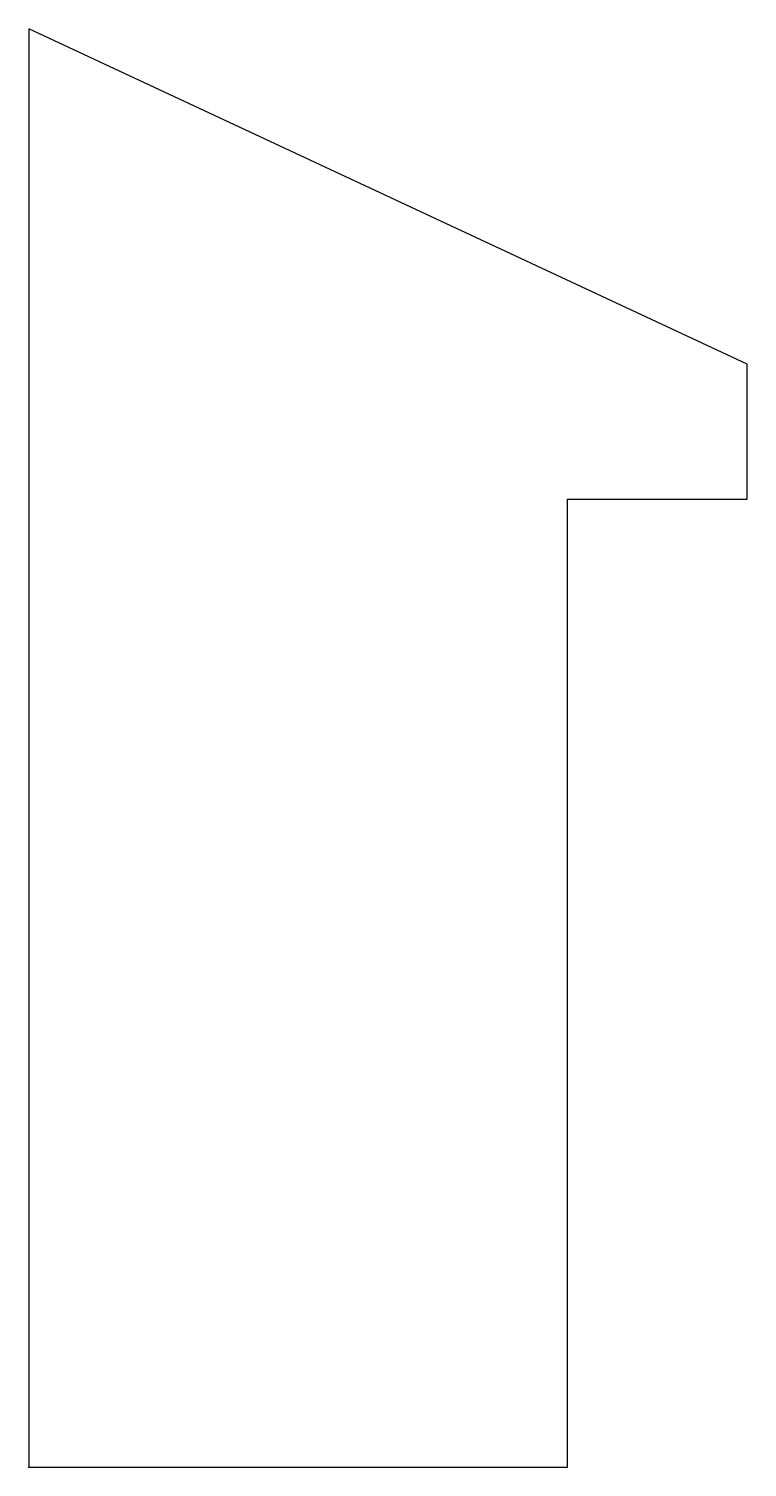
# Model space of a CAD drawing. Header units: inches. Extents: x 0 to 1, y 0 to 2.
import ezdxf

# ---------------------------------------------------------------- set-up
doc = ezdxf.new("R2010")
doc.units = ezdxf.units.IN
doc.layers.get('0').update_dxf_attribs({"linetype": 'CONTINUOUS'})

msp = doc.modelspace()

# ---------------------------------------------------------------- linework, layer by layer
msp.add_lwpolyline([(0, 0), (0.75, 0), (0.75, 1.3462), (1, 1.3462), (1, 1.5337), (0, 2)], close=True)
msp.add_point((0, 0))

doc.saveas('drawing.dxf')
